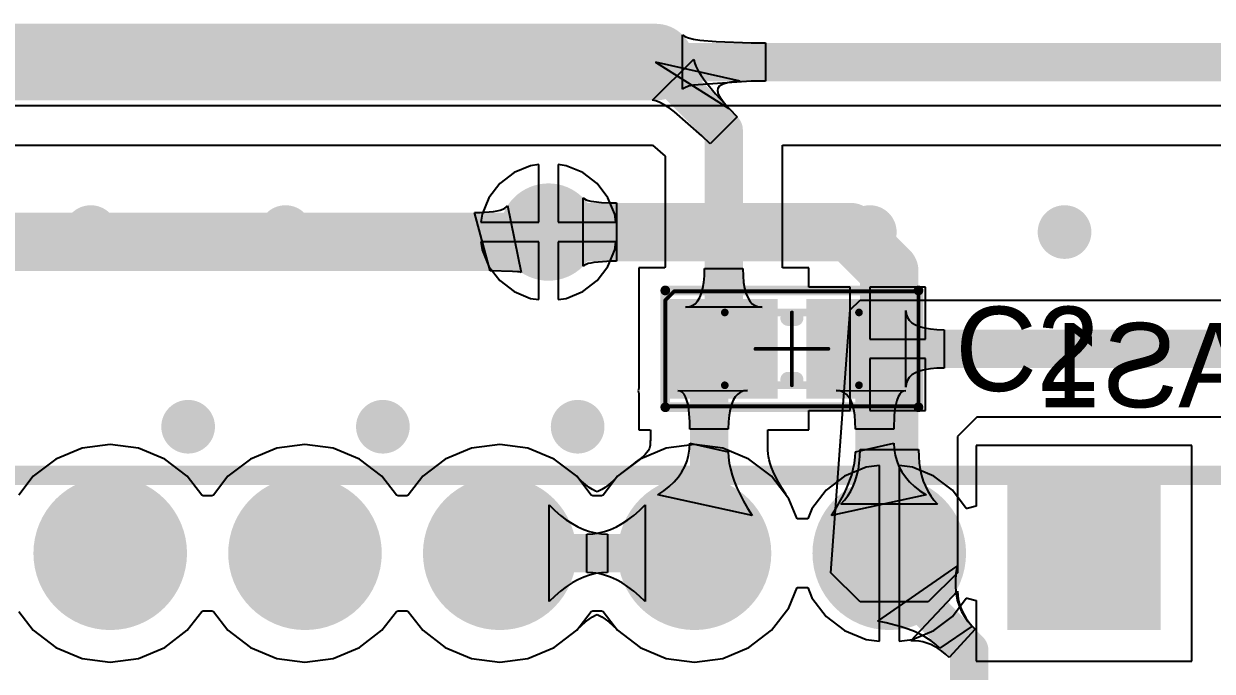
# Model space of a CAD drawing. Header units: millimetres. Extents: x -0.28 to 4.38, y -0.01 to 4.88.
# Drawn here: x 1.456 to 2.066, y 2.869 to 3.202 of the extents above; entities that cross this region are included whole.
import ezdxf

# ---------------------------------------------------------------- set-up
doc = ezdxf.new("R2010")
doc.units = ezdxf.units.MM
doc.header["$MEASUREMENT"] = 0
for name, color, linetype in [('BottomLayer', 5, 'Continuous'), ('BottomOverlay', 54, 'Continuous'), ('BottomSolder', 6, 'Continuous'), ('Mechanical13', 56, 'Continuous'), ('Mechanical15', 56, 'Continuous'), ('MultiLayer', 9, 'Continuous'), ('PadHoleLayer', 156, 'Continuous'), ('TopLayer', 1, 'Continuous'), ('TopOverlay', 2, 'Continuous'), ('TopPaste', 8, 'Continuous'), ('TopSolder', 216, 'Continuous'), ('ViaHoleLayer', 16, 'Continuous')]:
    doc.layers.add(name, color=color, linetype=linetype)

# ---------------------------------------------------------------- blocks, each defined once
blk = doc.blocks.new('AS5047D_M______B_26')
at = {"layer": 'BottomLayer', "const_width": 0.03543}
for points in [[(0.58228, 0.5, 1), (0.61772, 0.5, 1)], [(0.58228, 0.4, 1), (0.61772, 0.4, 1)], [(0.58228, 0.3, 1), (0.61772, 0.3, 1)], [(0.58228, 0.2, 1), (0.61772, 0.2, 1)], [(0.58228, 0.1, 1), (0.61772, 0.1, 1)]]:
    blk.add_lwpolyline(points, format="xyb", close=True, dxfattribs=at)
at = {"layer": 'BottomLayer'}
blk.add_solid([(0.63543, -0.03543), (0.63543, 0.03543), (0.56457, -0.03543), (0.56457, 0.03543)], dxfattribs=at)
at = {"layer": 'BottomOverlay', "const_width": 0.01}
blk.add_lwpolyline([(0.64, 0.68), (0.64, -0.075)], dxfattribs=at)
at = {"layer": 'BottomSolder', "const_width": 0.03943}
for points in [[(0.58028, 0.5, 1), (0.61972, 0.5, 1)], [(0.58028, 0.4, 1), (0.61972, 0.4, 1)], [(0.58028, 0.3, 1), (0.61972, 0.3, 1)], [(0.58028, 0.2, 1), (0.61972, 0.2, 1)], [(0.58028, 0.1, 1), (0.61972, 0.1, 1)]]:
    blk.add_lwpolyline(points, format="xyb", close=True, dxfattribs=at)
at = {"layer": 'BottomSolder'}
blk.add_solid([(0.63943, -0.03943), (0.63943, 0.03943), (0.56057, -0.03943), (0.56057, 0.03943)], dxfattribs=at)
at = {"layer": 'MultiLayer', "const_width": 0.03543}
for points in [[(0.58228, 0.5, 1), (0.61772, 0.5, 1)], [(0.58228, 0.4, 1), (0.61772, 0.4, 1)], [(0.58228, 0.3, 1), (0.61772, 0.3, 1)], [(0.58228, 0.2, 1), (0.61772, 0.2, 1)], [(0.58228, 0.1, 1), (0.61772, 0.1, 1)]]:
    blk.add_lwpolyline(points, format="xyb", close=True, dxfattribs=at)
at = {"layer": 'MultiLayer'}
blk.add_solid([(0.63543, -0.03543), (0.63543, 0.03543), (0.56457, -0.03543), (0.56457, 0.03543)], dxfattribs=at)
at = {"layer": 'PadHoleLayer', "const_width": 0.02165}
for points in [[(0.58917, 0.5, 1), (0.61083, 0.5, 1)], [(0.58917, 0.4, 1), (0.61083, 0.4, 1)], [(0.58917, 0.3, 1), (0.61083, 0.3, 1)], [(0.58917, 0.2, 1), (0.61083, 0.2, 1)], [(0.58917, 0.1, 1), (0.61083, 0.1, 1)], [(0.58917, 0, 1), (0.61083, 0, 1)]]:
    blk.add_lwpolyline(points, format="xyb", close=True, dxfattribs=at)
at = {"layer": 'TopLayer', "const_width": 0.03543}
for points in [[(0.58228, 0.5, 1), (0.61772, 0.5, 1)], [(0.58228, 0.4, 1), (0.61772, 0.4, 1)], [(0.58228, 0.3, 1), (0.61772, 0.3, 1)], [(0.58228, 0.2, 1), (0.61772, 0.2, 1)], [(0.58228, 0.1, 1), (0.61772, 0.1, 1)]]:
    blk.add_lwpolyline(points, format="xyb", close=True, dxfattribs=at)
at = {"layer": 'TopLayer'}
blk.add_solid([(0.63543, -0.03543), (0.63543, 0.03543), (0.56457, -0.03543), (0.56457, 0.03543)], dxfattribs=at)
at = {"layer": 'TopSolder', "const_width": 0.03943}
for points in [[(0.58028, 0.5, 1), (0.61972, 0.5, 1)], [(0.58028, 0.4, 1), (0.61972, 0.4, 1)], [(0.58028, 0.3, 1), (0.61972, 0.3, 1)], [(0.58028, 0.2, 1), (0.61972, 0.2, 1)], [(0.58028, 0.1, 1), (0.61972, 0.1, 1)]]:
    blk.add_lwpolyline(points, format="xyb", close=True, dxfattribs=at)
at = {"layer": 'TopSolder'}
blk.add_solid([(0.63943, -0.03943), (0.63943, 0.03943), (0.56057, -0.03943), (0.56057, 0.03943)], dxfattribs=at)
blk = doc.blocks.new('CN_SMD_0603_____119')
at = {"layer": 'Mechanical13', "const_width": 0.00394}
for points in [[(-0.03445, 0.0187), (0.03445, 0.0187)], [(-0.03445, 0.0187), (-0.03445, -0.0187)], [(0.03445, -0.0187), (0.03445, 0.0187)], [(-0.03445, -0.0187), (0.03445, -0.0187)]]:
    blk.add_lwpolyline(points, dxfattribs=at)
at = {"layer": 'Mechanical13', "const_width": 0.00197}
for points in [[(-0.03543, 0.0187, 1), (-0.03346, 0.0187, 1)], [(-0.03543, 0.0187, 1), (-0.03346, 0.0187, 1)], [(0.03346, 0.0187, 1), (0.03543, 0.0187, 1)], [(0.03346, 0.0187, 1), (0.03543, 0.0187, 1)], [(-0.03543, -0.0187, 1), (-0.03346, -0.0187, 1)], [(-0.03543, -0.0187, 1), (-0.03346, -0.0187, 1)], [(0.03346, -0.0187, 1), (0.03543, -0.0187, 1)], [(0.03346, -0.0187, 1), (0.03543, -0.0187, 1)]]:
    blk.add_lwpolyline(points, format="xyb", close=True, dxfattribs=at)
at = {"layer": 'Mechanical15', "const_width": 0.00197}
for points in [[(-0.065, 0.025), (-0.06047, 0.02953)], [(-0.06047, 0.02953), (0.065, 0.02953)], [(0.065, 0.02953), (0.065, -0.02953)], [(-0.065, -0.02953), (-0.065, 0.025)], [(0, -0.0187), (0, 0.0187)], [(-0.0187, 0), (0.0187, 0)], [(-0.065, -0.02953), (0.065, -0.02953)]]:
    blk.add_lwpolyline(points, dxfattribs=at)
at = {"layer": 'Mechanical15', "const_width": 0.000984}
for points in [[(-0.06096, 0.02953, 1), (-0.05998, 0.02953, 1)], [(-0.06096, 0.02953, 1), (-0.05998, 0.02953, 1)], [(0.06451, 0.02953, 1), (0.06549, 0.02953, 1)], [(0.06451, 0.02953, 1), (0.06549, 0.02953, 1)], [(-0.06549, 0.025, 1), (-0.06451, 0.025, 1)], [(-0.06549, 0.025, 1), (-0.06451, 0.025, 1)], [(-0.00049, 0.0187, 1), (0.00049, 0.0187, 1)], [(-0.01919, 0, 1), (-0.01821, 0, 1)], [(0.01821, 0, 1), (0.01919, 0, 1)], [(-0.00049, -0.0187, 1), (0.00049, -0.0187, 1)], [(-0.06549, -0.02953, 1), (-0.06451, -0.02953, 1)], [(-0.06549, -0.02953, 1), (-0.06451, -0.02953, 1)], [(0.06451, -0.02953, 1), (0.06549, -0.02953, 1)], [(0.06451, -0.02953, 1), (0.06549, -0.02953, 1)]]:
    blk.add_lwpolyline(points, format="xyb", close=True, dxfattribs=at)
at = {"layer": 'TopLayer'}
for points in [[(-0.01138, -0.02165), (-0.01138, 0.02165), (-0.05862, -0.02165), (-0.05862, 0.02165)], [(0.05862, -0.02165), (0.05862, 0.02165), (0.01138, -0.02165), (0.01138, 0.02165)]]:
    blk.add_solid(points, dxfattribs=at)
at = {"layer": 'TopOverlay'}
for points, const_width in [([(-0.065, 0.03), (0.065, 0.03)], 0.005), ([(-0.065, -0.03), (-0.065, 0.03)], 0.005), ([(0.065, -0.03), (0.065, 0.03)], 0.005), ([(-0.00197, 0.01575), (0.00197, 0.01575)], 0.00787), ([(-0.00197, -0.01575), (0.00197, -0.01575)], 0.00787), ([(-0.065, -0.03), (0.065, -0.03)], 0.005)]:
    blk.add_lwpolyline(points, dxfattribs=dict(at, const_width=const_width))
for points, const_width in [([(-0.06625, 0.03, 1), (-0.06375, 0.03, 1)], 0.0025), ([(-0.06625, 0.03, 1), (-0.06375, 0.03, 1)], 0.0025), ([(0.06375, 0.03, 1), (0.06625, 0.03, 1)], 0.0025), ([(0.06375, 0.03, 1), (0.06625, 0.03, 1)], 0.0025), ([(-0.00394, 0.01575, 1), (0, 0.01575, 1)], 0.00394), ([(0, 0.01575, 1), (0.00394, 0.01575, 1)], 0.00394), ([(-0.00394, -0.01575, 1), (0, -0.01575, 1)], 0.00394), ([(0, -0.01575, 1), (0.00394, -0.01575, 1)], 0.00394), ([(-0.06625, -0.03, 1), (-0.06375, -0.03, 1)], 0.0025), ([(-0.06625, -0.03, 1), (-0.06375, -0.03, 1)], 0.0025), ([(0.06375, -0.03, 1), (0.06625, -0.03, 1)], 0.0025), ([(0.06375, -0.03, 1), (0.06625, -0.03, 1)], 0.0025)]:
    blk.add_lwpolyline(points, format="xyb", close=True, dxfattribs=dict(at, const_width=const_width))
at = {"layer": 'TopPaste'}
for points in [[(-0.01138, -0.02165), (-0.01138, 0.02165), (-0.05862, -0.02165), (-0.05862, 0.02165)], [(0.05862, -0.02165), (0.05862, 0.02165), (0.01138, -0.02165), (0.01138, 0.02165)]]:
    blk.add_solid(points, dxfattribs=at)
at = {"layer": 'TopSolder'}
for points in [[(-0.00738, -0.02565), (-0.00738, 0.02565), (-0.06262, -0.02565), (-0.06262, 0.02565)], [(0.06262, -0.02565), (0.06262, 0.02565), (0.00738, -0.02565), (0.00738, 0.02565)]]:
    blk.add_solid(points, dxfattribs=at)

msp = doc.modelspace()

# ---------------------------------------------------------------- linework, layer by layer
at = {"layer": 'BottomLayer'}
for p, q in [((1.70735, 3.12557), (1.70004, 3.11996)), ((1.71586, 3.1291), (1.70735, 3.12557)), ((1.72, 3.12964), (1.71586, 3.1291)), ((1.72, 3.1), (1.72, 3.12964)), ((1.73414, 3.1291), (1.73, 3.12964)), ((1.73, 3.12964), (1.73, 3.1)), ((1.74265, 3.12557), (1.73414, 3.1291)), ((1.74996, 3.11996), (1.74265, 3.12557)), ((1.70004, 3.11996), (1.69443, 3.11265)), ((1.75557, 3.11265), (1.74996, 3.11996)), ((1.69443, 3.11265), (1.6909, 3.10414)), ((1.74285, 3.0775), (1.74285, 3.1125)), ((1.74285, 3.1125), (1.74347, 3.11203)), ((1.7591, 3.10414), (1.75557, 3.11265)), ((1.74347, 3.11203), (1.74432, 3.1116)), ((1.74432, 3.1116), (1.74543, 3.11123)), ((1.74543, 3.11123), (1.74677, 3.1109)), ((1.74677, 3.1109), (1.74837, 3.11063)), ((1.74837, 3.11063), (1.75228, 3.11022)), ((1.75228, 3.11022), (1.75718, 3.11002)), ((1.75718, 3.11002), (1.76, 3.11)), ((1.76, 3.11), (1.76, 3.08)), ((1.6909, 3.10414), (1.69036, 3.1)), ((1.69036, 3.1), (1.72, 3.1)), ((1.73, 3.1), (1.75964, 3.1)), ((1.75964, 3.1), (1.7591, 3.10414)), ((1.72, 3.09), (1.69036, 3.09)), ((1.69036, 3.09), (1.6909, 3.08586)), ((1.72, 3.06036), (1.72, 3.09)), ((1.75964, 3.09), (1.73, 3.09)), ((1.73, 3.09), (1.73, 3.06036)), ((1.7591, 3.08586), (1.75964, 3.09)), ((1.6909, 3.08586), (1.69443, 3.07735)), ((1.75557, 3.07735), (1.7591, 3.08586)), ((1.69443, 3.07735), (1.70004, 3.07004)), ((1.74347, 3.07797), (1.74285, 3.0775)), ((1.74432, 3.0784), (1.74347, 3.07797)), ((1.74543, 3.07877), (1.74432, 3.0784)), ((1.74677, 3.0791), (1.74543, 3.07877)), ((1.74837, 3.07938), (1.74677, 3.0791)), ((1.75718, 3.07998), (1.74837, 3.07938)), ((1.74996, 3.07004), (1.75557, 3.07735)), ((1.76, 3.08), (1.75718, 3.07998)), ((1.70004, 3.07004), (1.70735, 3.06443)), ((1.74265, 3.06443), (1.74996, 3.07004)), ((1.70735, 3.06443), (1.71586, 3.0609)), ((1.73414, 3.0609), (1.74265, 3.06443)), ((1.71586, 3.0609), (1.72, 3.06036)), ((1.73, 3.06036), (1.73414, 3.0609)), ((1.48553, 2.98401), (1.47204, 2.97842)), ((1.5, 2.98591), (1.48553, 2.98401)), ((1.51447, 2.98401), (1.5, 2.98591)), ((1.52796, 2.97842), (1.51447, 2.98401)), ((1.58553, 2.98401), (1.57204, 2.97842)), ((1.6, 2.98591), (1.58553, 2.98401)), ((1.61447, 2.98401), (1.6, 2.98591)), ((1.62796, 2.97842), (1.61447, 2.98401)), ((1.68553, 2.98401), (1.67204, 2.97842)), ((1.7, 2.98591), (1.68553, 2.98401)), ((1.71447, 2.98401), (1.7, 2.98591)), ((1.72796, 2.97842), (1.71447, 2.98401)), ((1.78553, 2.98401), (1.77204, 2.97842)), ((1.8, 2.98591), (1.78553, 2.98401)), ((1.81447, 2.98401), (1.8, 2.98591)), ((1.82796, 2.97842), (1.81447, 2.98401)), ((2.05543, 2.98543), (1.94457, 2.98543)), ((1.94457, 2.98543), (1.94457, 2.95419)), ((2.05543, 2.87457), (2.05543, 2.98543)), ((1.47204, 2.97842), (1.46046, 2.96954)), ((1.53954, 2.96954), (1.52796, 2.97842)), ((1.57204, 2.97842), (1.56046, 2.96954)), ((1.63954, 2.96954), (1.62796, 2.97842)), ((1.67204, 2.97842), (1.66046, 2.96954)), ((1.73954, 2.96954), (1.72796, 2.97842)), ((1.77204, 2.97842), (1.76046, 2.96954)), ((1.83954, 2.96954), (1.82796, 2.97842)), ((1.88461, 2.97634), (1.8849, 2.97976)), ((1.8849, 2.97976), (1.885, 2.98336)), ((1.885, 2.98336), (1.915, 2.98336)), ((1.915, 2.98336), (1.9151, 2.97976)), ((1.9151, 2.97976), (1.91539, 2.97634)), ((1.88814, 2.97426), (1.87709, 2.96969)), ((1.88343, 2.97002), (1.88412, 2.97309)), ((1.88412, 2.97309), (1.88461, 2.97634)), ((1.895, 2.97517), (1.88814, 2.97426)), ((1.895, 2.93), (1.895, 2.97517)), ((1.91186, 2.97426), (1.905, 2.97517)), ((1.905, 2.97517), (1.905, 2.93)), ((1.92291, 2.96969), (1.91186, 2.97426)), ((1.91539, 2.97634), (1.91588, 2.97309)), ((1.91588, 2.97309), (1.91657, 2.97002)), ((1.46046, 2.96954), (1.45304, 2.95986)), ((1.54696, 2.95986), (1.53954, 2.96954)), ((1.56046, 2.96954), (1.55304, 2.95986)), ((1.64696, 2.95986), (1.63954, 2.96954)), ((1.66046, 2.96954), (1.65304, 2.95986)), ((1.73991, 2.96904), (1.73954, 2.96954)), ((1.742, 2.96703), (1.73991, 2.96904)), ((1.74402, 2.96529), (1.742, 2.96703)), ((1.758, 2.96703), (1.75598, 2.96529)), ((1.76009, 2.96904), (1.758, 2.96703)), ((1.76046, 2.96954), (1.76009, 2.96904)), ((1.84842, 2.95796), (1.83954, 2.96954)), ((1.87709, 2.96969), (1.8676, 2.9624)), ((1.88147, 2.96441), (1.88255, 2.96712)), ((1.88255, 2.96712), (1.88343, 2.97002)), ((1.91657, 2.97002), (1.91745, 2.96712)), ((1.91745, 2.96712), (1.91853, 2.96441)), ((1.9324, 2.9624), (1.92291, 2.96969)), ((1.54778, 2.95952), (1.54696, 2.95986)), ((1.55304, 2.95986), (1.55222, 2.95952)), ((1.64778, 2.95952), (1.64696, 2.95986)), ((1.65304, 2.95986), (1.65222, 2.95952)), ((1.7459, 2.96386), (1.74402, 2.96529)), ((1.74764, 2.96273), (1.7459, 2.96386)), ((1.74923, 2.96185), (1.74764, 2.96273)), ((1.75, 2.96151), (1.74923, 2.96185)), ((1.75077, 2.96185), (1.75, 2.96151)), ((1.75236, 2.96273), (1.75077, 2.96185)), ((1.7541, 2.96386), (1.75236, 2.96273)), ((1.75598, 2.96529), (1.7541, 2.96386)), ((1.8676, 2.9624), (1.86031, 2.95291)), ((1.87873, 2.9595), (1.8802, 2.96187)), ((1.8802, 2.96187), (1.88147, 2.96441)), ((1.91853, 2.96441), (1.9198, 2.96187)), ((1.9198, 2.96187), (1.92127, 2.9595)), ((1.93957, 2.95307), (1.9324, 2.9624)), ((1.55222, 2.95952), (1.54778, 2.95952)), ((1.65222, 2.95952), (1.64778, 2.95952)), ((1.7253, 2.9052), (1.7253, 2.9548)), ((1.7253, 2.9548), (1.72824, 2.95196)), ((1.77176, 2.95196), (1.7747, 2.9548)), ((1.7747, 2.9548), (1.7747, 2.9052)), ((1.85271, 2.94761), (1.84842, 2.95796)), ((1.8752, 2.9553), (1.87706, 2.95731)), ((1.9248, 2.9553), (1.8752, 2.9553)), ((1.87706, 2.95731), (1.87873, 2.9595)), ((1.92127, 2.9595), (1.92294, 2.95731)), ((1.92294, 2.95731), (1.9248, 2.9553)), ((1.94457, 2.95419), (1.94007, 2.95301)), ((1.72824, 2.95196), (1.7312, 2.94942)), ((1.7312, 2.94942), (1.73416, 2.94717)), ((1.76584, 2.94717), (1.7688, 2.94942)), ((1.7688, 2.94942), (1.77176, 2.95196)), ((1.85812, 2.94761), (1.85271, 2.94761)), ((1.86031, 2.95291), (1.85812, 2.94761)), ((1.94007, 2.95301), (1.93957, 2.95307)), ((1.73416, 2.94717), (1.73714, 2.94523)), ((1.73714, 2.94523), (1.74013, 2.94358)), ((1.74013, 2.94358), (1.74314, 2.94224)), ((1.74314, 2.94224), (1.74616, 2.94119)), ((1.75384, 2.94119), (1.75686, 2.94224)), ((1.75686, 2.94224), (1.75987, 2.94358)), ((1.75987, 2.94358), (1.76286, 2.94523)), ((1.76286, 2.94523), (1.76584, 2.94717)), ((1.7447, 2.93984), (1.74776, 2.93999)), ((1.7447, 2.92016), (1.7447, 2.93984)), ((1.74616, 2.94119), (1.74919, 2.94044)), ((1.74776, 2.93999), (1.75081, 2.94044)), ((1.74919, 2.94044), (1.75224, 2.93999)), ((1.75081, 2.94044), (1.75384, 2.94119)), ((1.75224, 2.93999), (1.7553, 2.93984)), ((1.7553, 2.93984), (1.7553, 2.92016)), ((1.895, 2.88483), (1.895, 2.93)), ((1.905, 2.93), (1.905, 2.88483)), ((1.89409, 2.89506), (1.93481, 2.92339)), ((1.93481, 2.92339), (1.93422, 2.91959)), ((1.74314, 2.91776), (1.74013, 2.91642)), ((1.74616, 2.91881), (1.74314, 2.91776)), ((1.74776, 2.92001), (1.7447, 2.92016)), ((1.74919, 2.91956), (1.74616, 2.91881)), ((1.75081, 2.91956), (1.74776, 2.92001)), ((1.75224, 2.92001), (1.74919, 2.91956)), ((1.75384, 2.91881), (1.75081, 2.91956)), ((1.7553, 2.92016), (1.75224, 2.92001)), ((1.75686, 2.91776), (1.75384, 2.91881)), ((1.75987, 2.91642), (1.75686, 2.91776)), ((1.93422, 2.91959), (1.93394, 2.91594)), ((1.73416, 2.91283), (1.7312, 2.91058)), ((1.73714, 2.91477), (1.73416, 2.91283)), ((1.74013, 2.91642), (1.73714, 2.91477)), ((1.76286, 2.91477), (1.75987, 2.91642)), ((1.76584, 2.91283), (1.76286, 2.91477)), ((1.7688, 2.91058), (1.76584, 2.91283)), ((1.84842, 2.90204), (1.85271, 2.91239)), ((1.85271, 2.91239), (1.85812, 2.91239)), ((1.85812, 2.91239), (1.86031, 2.90709)), ((1.93394, 2.91594), (1.93395, 2.91245)), ((1.93395, 2.91245), (1.93427, 2.90913)), ((1.72824, 2.90804), (1.7253, 2.9052)), ((1.7312, 2.91058), (1.72824, 2.90804)), ((1.77176, 2.90804), (1.7688, 2.91058)), ((1.7747, 2.9052), (1.77176, 2.90804)), ((1.86031, 2.90709), (1.8676, 2.8976)), ((1.91106, 2.88502), (1.93499, 2.91056)), ((1.9324, 2.8976), (1.93957, 2.90693)), ((1.93427, 2.90913), (1.93489, 2.90597)), ((1.93489, 2.90597), (1.93581, 2.90297)), ((1.93499, 2.91056), (1.93513, 2.90844)), ((1.93513, 2.90844), (1.93544, 2.90634)), ((1.93544, 2.90634), (1.93592, 2.90429)), ((1.93957, 2.90693), (1.94007, 2.90699)), ((1.94007, 2.90699), (1.94457, 2.90581)), ((1.94457, 2.90581), (1.94457, 2.87457)), ((1.45304, 2.90014), (1.46046, 2.89046)), ((1.53954, 2.89046), (1.54696, 2.90014)), ((1.54696, 2.90014), (1.54778, 2.90048)), ((1.54778, 2.90048), (1.55222, 2.90048)), ((1.55222, 2.90048), (1.55304, 2.90014)), ((1.55304, 2.90014), (1.56046, 2.89046)), ((1.63954, 2.89046), (1.64696, 2.90014)), ((1.64696, 2.90014), (1.64778, 2.90048)), ((1.64778, 2.90048), (1.65222, 2.90048)), ((1.65222, 2.90048), (1.65304, 2.90014)), ((1.65304, 2.90014), (1.66046, 2.89046)), ((1.83954, 2.89046), (1.84842, 2.90204)), ((1.93581, 2.90297), (1.93703, 2.90013)), ((1.93592, 2.90429), (1.93657, 2.90227)), ((1.93657, 2.90227), (1.9374, 2.90029)), ((1.93703, 2.90013), (1.93855, 2.89745)), ((1.9374, 2.90029), (1.9384, 2.89835)), ((1.73991, 2.89096), (1.742, 2.89297)), ((1.742, 2.89297), (1.74402, 2.89471)), ((1.74402, 2.89471), (1.7459, 2.89614)), ((1.7459, 2.89614), (1.74764, 2.89727)), ((1.74764, 2.89727), (1.74923, 2.89815)), ((1.74923, 2.89815), (1.75, 2.89849)), ((1.75, 2.89849), (1.75077, 2.89815)), ((1.75077, 2.89815), (1.75236, 2.89727)), ((1.75236, 2.89727), (1.7541, 2.89614)), ((1.7541, 2.89614), (1.75598, 2.89471)), ((1.75598, 2.89471), (1.758, 2.89297)), ((1.758, 2.89297), (1.76009, 2.89096)), ((1.8676, 2.8976), (1.87709, 2.89031)), ((1.89833, 2.89426), (1.89409, 2.89506)), ((1.9061, 2.89228), (1.89833, 2.89426)), ((1.92291, 2.89031), (1.9324, 2.8976)), ((1.94249, 2.89258), (1.92597, 2.88126)), ((1.9384, 2.89835), (1.93957, 2.89644)), ((1.93855, 2.89745), (1.94037, 2.89493)), ((1.93957, 2.89644), (1.94092, 2.89457)), ((1.94037, 2.89493), (1.94249, 2.89258)), ((1.94092, 2.89457), (1.94244, 2.89273)), ((1.94244, 2.89273), (1.94413, 2.89094)), ((1.46046, 2.89046), (1.47204, 2.88158)), ((1.52796, 2.88158), (1.53954, 2.89046)), ((1.56046, 2.89046), (1.57204, 2.88158)), ((1.62796, 2.88158), (1.63954, 2.89046)), ((1.66046, 2.89046), (1.67204, 2.88158)), ((1.72796, 2.88158), (1.73954, 2.89046)), ((1.73954, 2.89046), (1.73991, 2.89096)), ((1.76009, 2.89096), (1.76046, 2.89046)), ((1.76046, 2.89046), (1.77204, 2.88158)), ((1.82796, 2.88158), (1.83954, 2.89046)), ((1.87709, 2.89031), (1.88814, 2.88574)), ((1.90963, 2.89109), (1.9061, 2.89228)), ((1.91294, 2.88977), (1.90963, 2.89109)), ((1.91186, 2.88574), (1.92291, 2.89031)), ((1.91601, 2.88833), (1.91294, 2.88977)), ((1.91885, 2.88676), (1.91601, 2.88833)), ((1.92145, 2.88505), (1.91885, 2.88676)), ((1.94413, 2.89094), (1.93071, 2.87652)), ((1.47204, 2.88158), (1.48553, 2.87599)), ((1.51447, 2.87599), (1.52796, 2.88158)), ((1.57204, 2.88158), (1.58553, 2.87599)), ((1.61447, 2.87599), (1.62796, 2.88158)), ((1.67204, 2.88158), (1.68553, 2.87599)), ((1.71447, 2.87599), (1.72796, 2.88158)), ((1.77204, 2.88158), (1.78553, 2.87599)), ((1.81447, 2.87599), (1.82796, 2.88158)), ((1.88814, 2.88574), (1.895, 2.88483)), ((1.905, 2.88483), (1.91186, 2.88574)), ((1.91318, 2.88502), (1.91106, 2.88502)), ((1.91527, 2.88483), (1.91318, 2.88502)), ((1.91732, 2.88445), (1.91527, 2.88483)), ((1.91934, 2.88388), (1.91732, 2.88445)), ((1.92132, 2.88313), (1.91934, 2.88388)), ((1.92327, 2.88218), (1.92132, 2.88313)), ((1.92383, 2.88322), (1.92145, 2.88505)), ((1.92518, 2.88105), (1.92327, 2.88218)), ((1.92597, 2.88126), (1.92383, 2.88322)), ((1.92706, 2.87973), (1.92518, 2.88105)), ((1.48553, 2.87599), (1.5, 2.87409)), ((1.5, 2.87409), (1.51447, 2.87599)), ((1.58553, 2.87599), (1.6, 2.87409)), ((1.6, 2.87409), (1.61447, 2.87599)), ((1.68553, 2.87599), (1.7, 2.87409)), ((1.7, 2.87409), (1.71447, 2.87599)), ((1.78553, 2.87599), (1.8, 2.87409)), ((1.8, 2.87409), (1.81447, 2.87599)), ((1.9289, 2.87822), (1.92706, 2.87973)), ((1.93071, 2.87652), (1.9289, 2.87822)), ((1.94457, 2.87457), (2.05543, 2.87457))]:
    msp.add_line(p, q, dxfattribs=at)
for points, const_width in [([(1.7125, 3.095, 1), (1.7375, 3.095, 1)], 0.025), ([(1.48311, 3.095, 1), (1.49689, 3.095, 1)], 0.01378), ([(1.58311, 3.095, 1), (1.59689, 3.095, 1)], 0.01378), ([(1.7175, 3.095, 1), (1.7325, 3.095, 1)], 0.015), ([(1.8725, 3.095, 1), (1.8875, 3.095, 1)], 0.015), ([(1.8725, 3.095, 1), (1.8875, 3.095, 1)], 0.015), ([(1.88311, 3.095, 1), (1.89689, 3.095, 1)], 0.01378), ([(1.98311, 3.095, 1), (1.99689, 3.095, 1)], 0.01378), ([(1.8925, 3.075, 1), (1.9075, 3.075, 1)], 0.015), ([(1.8925, 3.075, 1), (1.9075, 3.075, 1)], 0.015), ([(1.53311, 2.995, 1), (1.54689, 2.995, 1)], 0.01378), ([(1.63311, 2.995, 1), (1.64689, 2.995, 1)], 0.01378), ([(1.73311, 2.995, 1), (1.74689, 2.995, 1)], 0.01378), ([(1.8925, 2.93, 1), (1.9075, 2.93, 1)], 0.015), ([(1.70008, 2.93, 1), (1.70992, 2.93, 1)], 0.00984), ([(1.80008, 2.93, 1), (1.80992, 2.93, 1)], 0.00984), ([(1.90008, 2.93, 1), (1.90992, 2.93, 1)], 0.00984), ([(1.90008, 2.91615, 1), (1.90992, 2.91615, 1)], 0.00984), ([(1.90008, 2.91615, 1), (1.90992, 2.91615, 1)], 0.00984), ([(1.93616, 2.88007, 1), (1.946, 2.88007, 1)], 0.00984), ([(1.93616, 2.88007, 1), (1.946, 2.88007, 1)], 0.00984)]:
    msp.add_lwpolyline(points, format="xyb", close=True, dxfattribs=dict(at, const_width=const_width))
for points, const_width in [([(1.725, 3.095), (1.88, 3.095)], 0.03), ([(1.88, 3.095), (1.9, 3.075)], 0.03), ([(1.9, 2.93), (1.9, 3.075)], 0.03), ([(1.705, 2.93), (1.805, 2.93)], 0.01969), ([(1.905, 2.91615), (1.905, 2.93)], 0.01969), ([(1.905, 2.91615), (1.94108, 2.88007)], 0.01969), ([(1.94108, 2.84892), (1.94108, 2.88007)], 0.01969)]:
    msp.add_lwpolyline(points, dxfattribs=dict(at, const_width=const_width))
at = {"layer": 'MultiLayer'}
for points, const_width in [([(1.7125, 3.095, 1), (1.7375, 3.095, 1)], 0.025), ([(1.48311, 3.095, 1), (1.49689, 3.095, 1)], 0.01378), ([(1.58311, 3.095, 1), (1.59689, 3.095, 1)], 0.01378), ([(1.88311, 3.095, 1), (1.89689, 3.095, 1)], 0.01378), ([(1.98311, 3.095, 1), (1.99689, 3.095, 1)], 0.01378), ([(1.53311, 2.995, 1), (1.54689, 2.995, 1)], 0.01378), ([(1.63311, 2.995, 1), (1.64689, 2.995, 1)], 0.01378), ([(1.73311, 2.995, 1), (1.74689, 2.995, 1)], 0.01378)]:
    msp.add_lwpolyline(points, format="xyb", close=True, dxfattribs=dict(at, const_width=const_width))
at = {"layer": 'TopLayer'}
for p, q in [((1.79391, 3.16839), (1.79391, 3.19624)), ((1.79391, 3.19624), (1.79507, 3.19547)), ((1.79507, 3.19547), (1.79692, 3.19477)), ((1.79692, 3.19477), (1.79945, 3.19416)), ((1.79945, 3.19416), (1.80268, 3.19363)), ((1.80268, 3.19363), (1.81118, 3.19281)), ((1.81118, 3.19281), (1.82908, 3.1922)), ((1.82908, 3.1922), (1.83642, 3.19216)), ((1.83642, 3.19216), (1.83642, 3.17247)), ((1.77851, 3.16269), (1.79963, 3.18381)), ((1.82345, 3.17247), (1.78, 3.18231)), ((1.78, 3.18231), (1.78, 3.18231)), ((1.78, 3.18231), (1.81768, 3.15855)), ((1.79963, 3.18381), (1.79996, 3.18211)), ((1.79996, 3.18211), (1.80071, 3.18013)), ((1.80071, 3.18013), (1.80189, 3.17787)), ((1.80189, 3.17787), (1.80349, 3.17534)), ((1.80349, 3.17534), (1.80551, 3.17253)), ((1.79507, 3.16916), (1.79391, 3.16839)), ((1.79692, 3.16986), (1.79507, 3.16916)), ((1.79945, 3.17047), (1.79692, 3.16986)), ((1.82908, 3.17243), (1.79945, 3.17047)), ((1.80551, 3.17253), (1.81082, 3.16606)), ((1.81192, 3.16746), (1.81216, 3.16899)), ((1.81235, 3.16565), (1.81192, 3.16746)), ((1.81216, 3.16899), (1.81308, 3.17024)), ((1.81308, 3.17024), (1.81466, 3.17122)), ((1.81466, 3.17122), (1.81692, 3.17191)), ((1.81692, 3.17191), (1.81985, 3.17233)), ((1.81985, 3.17233), (1.82345, 3.17247)), ((1.83642, 3.17247), (1.82908, 3.17243)), ((1.78021, 3.16236), (1.77851, 3.16269)), ((1.78218, 3.1616), (1.78021, 3.16236)), ((1.78444, 3.16043), (1.78218, 3.1616)), ((1.81082, 3.16606), (1.81782, 3.15848)), ((1.81346, 3.16356), (1.81235, 3.16565)), ((1.81523, 3.1612), (1.81346, 3.16356)), ((1.81768, 3.15855), (1.81523, 3.1612)), ((1.24, 3.16), (2.305, 3.16)), ((1.78697, 3.15883), (1.78444, 3.16043)), ((1.78979, 3.15681), (1.78697, 3.15883)), ((1.80383, 3.14449), (1.78979, 3.15681)), ((1.81782, 3.15848), (1.82196, 3.15427)), ((1.82196, 3.15427), (1.80804, 3.14035)), ((1.80804, 3.14035), (1.80383, 3.14449)), ((1.30122, 3.13961), (1.77847, 3.13961)), ((1.77847, 3.13961), (1.7849, 3.13397)), ((1.8451, 3.07731), (1.8451, 3.13961)), ((1.8451, 3.13961), (2.25961, 3.13961)), ((1.7849, 3.13397), (1.7849, 3.07731)), ((1.70735, 3.12557), (1.70004, 3.11996)), ((1.71586, 3.1291), (1.70735, 3.12557)), ((1.72, 3.12964), (1.71586, 3.1291)), ((1.72, 3.1), (1.72, 3.12964)), ((1.73414, 3.1291), (1.73, 3.12964)), ((1.73, 3.12964), (1.73, 3.1)), ((1.74265, 3.12557), (1.73414, 3.1291)), ((1.74996, 3.11996), (1.74265, 3.12557)), ((1.70004, 3.11996), (1.69443, 3.11265)), ((1.75557, 3.11265), (1.74996, 3.11996)), ((1.69443, 3.11265), (1.6909, 3.10414)), ((1.7591, 3.10414), (1.75557, 3.11265)), ((1.69862, 3.10589), (1.70019, 3.10629)), ((1.70019, 3.10629), (1.70151, 3.10675)), ((1.70151, 3.10675), (1.70259, 3.10729)), ((1.70259, 3.10729), (1.70342, 3.1079)), ((1.70342, 3.1079), (1.70401, 3.10858)), ((1.70401, 3.10858), (1.71101, 3.07428)), ((1.68709, 3.105), (1.68989, 3.10504)), ((1.695, 3.075), (1.68709, 3.105)), ((1.68989, 3.10504), (1.69681, 3.10557)), ((1.6909, 3.10414), (1.69036, 3.1)), ((1.69036, 3.1), (1.72, 3.1)), ((1.69681, 3.10557), (1.69862, 3.10589)), ((1.73, 3.1), (1.75964, 3.1)), ((1.75964, 3.1), (1.7591, 3.10414)), ((1.72, 3.09), (1.69036, 3.09)), ((1.69036, 3.09), (1.6909, 3.08586)), ((1.72, 3.06036), (1.72, 3.09)), ((1.75964, 3.09), (1.73, 3.09)), ((1.73, 3.09), (1.73, 3.06036)), ((1.7591, 3.08586), (1.75964, 3.09)), ((1.6909, 3.08586), (1.69443, 3.07735)), ((1.75557, 3.07735), (1.7591, 3.08586)), ((1.69443, 3.07735), (1.70004, 3.07004)), ((1.74996, 3.07004), (1.75557, 3.07735)), ((1.78477, 3.07665), (1.77138, 3.07665)), ((1.77138, 3.07665), (1.77138, 3.01479)), ((1.7849, 3.07731), (1.78477, 3.07675)), ((1.78477, 3.07675), (1.78477, 3.07665)), ((1.80506, 3.07246), (1.80516, 3.07622)), ((1.80516, 3.07622), (1.82484, 3.07622)), ((1.82484, 3.07622), (1.82494, 3.07246)), ((1.84523, 3.07675), (1.8451, 3.07731)), ((1.84523, 3.07665), (1.84523, 3.07675)), ((1.85862, 3.07665), (1.84523, 3.07665)), ((1.85862, 3.06665), (1.85862, 3.07665)), ((1.70647, 3.07482), (1.695, 3.075)), ((1.70004, 3.07004), (1.70735, 3.06443)), ((1.70912, 3.07465), (1.70647, 3.07482)), ((1.71003, 3.07454), (1.70912, 3.07465)), ((1.71066, 3.07442), (1.71003, 3.07454)), ((1.71101, 3.07428), (1.71066, 3.07442)), ((1.74265, 3.06443), (1.74996, 3.07004)), ((1.80476, 3.06909), (1.80506, 3.07246)), ((1.82494, 3.07246), (1.82524, 3.06909)), ((1.70735, 3.06443), (1.71586, 3.0609)), ((1.73414, 3.0609), (1.74265, 3.06443)), ((1.8027, 3.06136), (1.80358, 3.06354)), ((1.80358, 3.06354), (1.80427, 3.06612)), ((1.80427, 3.06612), (1.80476, 3.06909)), ((1.82524, 3.06909), (1.82573, 3.06612)), ((1.82573, 3.06612), (1.82642, 3.06354)), ((1.82642, 3.06354), (1.8273, 3.06136)), ((1.88, 3.06665), (1.85862, 3.06665)), ((1.88, 3.035), (1.88, 3.06665)), ((1.91862, 3.06665), (1.89, 3.06665)), ((1.89, 3.06665), (1.89, 3.04)), ((1.91862, 3.04), (1.91862, 3.06665)), ((1.71586, 3.0609), (1.72, 3.06036)), ((1.73, 3.06036), (1.73414, 3.0609)), ((1.79719, 3.05661), (1.79886, 3.05721)), ((1.79886, 3.05721), (1.80033, 3.0582)), ((1.80033, 3.0582), (1.80161, 3.05958)), ((1.80161, 3.05958), (1.8027, 3.06136)), ((1.8273, 3.06136), (1.82839, 3.05958)), ((1.82839, 3.05958), (1.82967, 3.0582)), ((1.82967, 3.0582), (1.83114, 3.05721)), ((1.83114, 3.05721), (1.83282, 3.05661)), ((1.88, 3.055), (1.885, 3.06)), ((1.885, 3.06), (2.615, 3.06)), ((1.79532, 3.05641), (1.79719, 3.05661)), ((1.83469, 3.05641), (1.79532, 3.05641)), ((1.83282, 3.05661), (1.83469, 3.05641)), ((1.87, 2.92), (1.88, 3.055)), ((1.9085, 3.01532), (1.9085, 3.05469)), ((1.9085, 3.05469), (1.9087, 3.05281)), ((1.9087, 3.05281), (1.90929, 3.05114)), ((1.90929, 3.05114), (1.91027, 3.04967)), ((1.91027, 3.04967), (1.91165, 3.04839)), ((1.91165, 3.04839), (1.91342, 3.0473)), ((1.91342, 3.0473), (1.91559, 3.04642)), ((1.91559, 3.04642), (1.91815, 3.04573)), ((1.91815, 3.04573), (1.9211, 3.04524)), ((1.9211, 3.04524), (1.92445, 3.04494)), ((1.89, 3.04), (1.91862, 3.04)), ((1.92445, 3.04494), (1.92819, 3.04484)), ((1.92819, 3.04484), (1.92819, 3.02516)), ((1.88, 3.00335), (1.88, 3.035)), ((1.91862, 3.03), (1.89, 3.03)), ((1.89, 3.03), (1.89, 3.00335)), ((1.91862, 3.00335), (1.91862, 3.03)), ((1.91165, 3.02161), (1.91027, 3.02033)), ((1.91342, 3.0227), (1.91165, 3.02161)), ((1.91559, 3.02358), (1.91342, 3.0227)), ((1.91815, 3.02427), (1.91559, 3.02358)), ((1.9211, 3.02476), (1.91815, 3.02427)), ((1.92445, 3.02506), (1.9211, 3.02476)), ((1.92819, 3.02516), (1.92445, 3.02506)), ((1.77138, 3.01479), (1.77111, 3.0134)), ((1.9087, 3.01719), (1.9085, 3.01532)), ((1.90929, 3.01886), (1.9087, 3.01719)), ((1.91027, 3.02033), (1.90929, 3.01886)), ((1.77111, 3.0134), (1.77138, 3.01206)), ((1.77138, 3.01206), (1.77138, 2.99335)), ((1.7915, 3.01347), (1.82718, 3.01359)), ((1.79267, 3.01327), (1.7915, 3.01347)), ((1.79372, 3.01268), (1.79267, 3.01327)), ((1.79464, 3.01169), (1.79372, 3.01268)), ((1.79544, 3.01032), (1.79464, 3.01169)), ((1.79612, 3.00855), (1.79544, 3.01032)), ((1.79667, 3.00638), (1.79612, 3.00855)), ((1.8198, 3.00862), (1.81892, 3.00644)), ((1.82089, 3.0104), (1.8198, 3.00862)), ((1.82217, 3.01179), (1.82089, 3.0104)), ((1.82364, 3.01278), (1.82217, 3.01179)), ((1.82531, 3.01338), (1.82364, 3.01278)), ((1.82718, 3.01359), (1.82531, 3.01338)), ((1.87468, 3.01338), (1.87281, 3.01359)), ((1.87281, 3.01359), (1.9085, 3.01347)), ((1.87636, 3.01278), (1.87468, 3.01338)), ((1.87783, 3.01179), (1.87636, 3.01278)), ((1.87911, 3.0104), (1.87783, 3.01179)), ((1.8802, 3.00862), (1.87911, 3.0104)), ((1.88108, 3.00644), (1.8802, 3.00862)), ((1.90388, 3.00855), (1.90333, 3.00638)), ((1.90456, 3.01032), (1.90388, 3.00855)), ((1.90536, 3.01169), (1.90456, 3.01032)), ((1.90628, 3.01268), (1.90536, 3.01169)), ((1.90733, 3.01327), (1.90628, 3.01268)), ((1.9085, 3.01347), (1.90733, 3.01327)), ((1.7971, 3.00382), (1.79667, 3.00638)), ((1.7976, 2.99752), (1.7971, 3.00382)), ((1.81823, 3.00387), (1.81774, 3.0009)), ((1.81892, 3.00644), (1.81823, 3.00387)), ((1.85862, 2.99335), (1.85862, 3.00335)), ((1.85862, 3.00335), (1.88, 3.00335)), ((1.88177, 3.00387), (1.88108, 3.00644)), ((1.88226, 3.0009), (1.88177, 3.00387)), ((1.89, 3.00335), (1.91862, 3.00335)), ((1.9029, 3.00382), (1.90259, 3.00087)), ((1.90333, 3.00638), (1.9029, 3.00382)), ((1.79766, 2.99378), (1.7976, 2.99752)), ((1.81744, 2.99754), (1.81734, 2.99378)), ((1.81774, 3.0009), (1.81744, 2.99754)), ((1.88256, 2.99754), (1.88226, 3.0009)), ((1.88266, 2.99378), (1.88256, 2.99754)), ((1.90259, 3.00087), (1.90234, 2.99378)), ((1.945, 3), (1.935, 2.99)), ((2.26, 3), (1.945, 3)), ((1.77138, 2.99335), (1.77729, 2.99335)), ((1.77729, 2.99335), (1.7774, 2.99284)), ((1.7774, 2.99284), (1.7774, 2.98809)), ((1.81734, 2.99378), (1.79766, 2.99378)), ((1.8376, 2.99268), (1.83773, 2.99325)), ((1.8376, 2.98351), (1.8376, 2.99268)), ((1.83773, 2.99325), (1.83773, 2.99335)), ((1.83773, 2.99335), (1.85862, 2.99335)), ((1.90234, 2.99378), (1.88266, 2.99378)), ((1.48553, 2.98401), (1.47204, 2.97842)), ((1.5, 2.98591), (1.48553, 2.98401)), ((1.51447, 2.98401), (1.5, 2.98591)), ((1.52796, 2.97842), (1.51447, 2.98401)), ((1.58553, 2.98401), (1.57204, 2.97842)), ((1.6, 2.98591), (1.58553, 2.98401)), ((1.61447, 2.98401), (1.6, 2.98591)), ((1.62796, 2.97842), (1.61447, 2.98401)), ((1.68553, 2.98401), (1.67204, 2.97842)), ((1.7, 2.98591), (1.68553, 2.98401)), ((1.71447, 2.98401), (1.7, 2.98591)), ((1.72796, 2.97842), (1.71447, 2.98401)), ((1.77685, 2.98403), (1.77657, 2.98335)), ((1.77705, 2.98475), (1.77685, 2.98403)), ((1.77719, 2.98559), (1.77705, 2.98475)), ((1.77729, 2.98767), (1.77719, 2.98559)), ((1.7774, 2.98809), (1.77729, 2.98767)), ((1.79749, 2.98343), (1.79766, 2.98662)), ((1.79766, 2.98662), (1.81734, 2.98216)), ((1.88266, 2.98216), (1.90234, 2.98662)), ((1.90234, 2.98662), (1.90251, 2.98343)), ((1.935, 2.99), (1.935, 2.92)), ((2.05543, 2.98543), (1.94457, 2.98543)), ((1.94457, 2.98543), (1.94457, 2.95419)), ((2.05543, 2.87457), (2.05543, 2.98543)), ((1.47204, 2.97842), (1.46046, 2.96954)), ((1.53954, 2.96954), (1.52796, 2.97842)), ((1.57204, 2.97842), (1.56046, 2.96954)), ((1.63954, 2.96954), (1.62796, 2.97842)), ((1.67204, 2.97842), (1.66046, 2.96954)), ((1.73954, 2.96954), (1.72796, 2.97842)), ((1.77211, 2.97852), (1.76963, 2.97683)), ((1.77361, 2.97973), (1.77211, 2.97852)), ((1.77475, 2.98082), (1.77361, 2.97973)), ((1.77558, 2.98178), (1.77475, 2.98082)), ((1.77617, 2.98261), (1.77558, 2.98178)), ((1.77657, 2.98335), (1.77617, 2.98261)), ((1.79617, 2.97741), (1.797, 2.98036)), ((1.797, 2.98036), (1.79749, 2.98343)), ((1.81734, 2.98216), (1.81746, 2.9793)), ((1.81746, 2.9793), (1.81783, 2.97635)), ((1.83772, 2.98303), (1.8376, 2.98351)), ((1.8378, 2.981), (1.83772, 2.98303)), ((1.83797, 2.97963), (1.8378, 2.981)), ((1.8383, 2.97803), (1.83797, 2.97963)), ((1.8388, 2.97618), (1.8383, 2.97803)), ((1.88217, 2.97635), (1.88253, 2.9793)), ((1.88253, 2.9793), (1.88266, 2.98216)), ((1.90251, 2.98343), (1.903, 2.98036)), ((1.903, 2.98036), (1.90383, 2.97741)), ((1.76858, 2.97577), (1.76046, 2.96954)), ((1.76963, 2.97683), (1.76858, 2.97577)), ((1.7917, 2.96924), (1.79352, 2.97185)), ((1.79352, 2.97185), (1.79501, 2.97457)), ((1.79501, 2.97457), (1.79617, 2.97741)), ((1.81783, 2.97635), (1.81845, 2.97331)), ((1.81845, 2.97331), (1.8193, 2.97018)), ((1.83951, 2.97411), (1.8388, 2.97618)), ((1.84035, 2.97204), (1.83951, 2.97411)), ((1.84315, 2.96642), (1.84035, 2.97204)), ((1.88814, 2.97426), (1.87709, 2.96969)), ((1.8807, 2.97018), (1.88155, 2.97331)), ((1.88155, 2.97331), (1.88217, 2.97635)), ((1.895, 2.97517), (1.88814, 2.97426)), ((1.895, 2.93), (1.895, 2.97517)), ((1.90383, 2.97741), (1.90499, 2.97457)), ((1.90499, 2.97457), (1.90648, 2.97185)), ((1.91186, 2.97426), (1.905, 2.97517)), ((1.905, 2.97517), (1.905, 2.93)), ((1.90648, 2.97185), (1.9083, 2.96924)), ((1.92291, 2.96969), (1.91186, 2.97426)), ((1.46046, 2.96954), (1.45304, 2.95986)), ((1.54696, 2.95986), (1.53954, 2.96954)), ((1.56046, 2.96954), (1.55304, 2.95986)), ((1.64696, 2.95986), (1.63954, 2.96954)), ((1.66046, 2.96954), (1.65304, 2.95986)), ((1.74696, 2.95986), (1.73954, 2.96954)), ((1.76046, 2.96954), (1.75304, 2.95986)), ((1.78707, 2.96438), (1.78955, 2.96675)), ((1.78955, 2.96675), (1.7917, 2.96924)), ((1.8193, 2.97018), (1.82041, 2.96696)), ((1.82041, 2.96696), (1.82175, 2.96365)), ((1.84471, 2.96374), (1.84315, 2.96642)), ((1.87709, 2.96969), (1.8676, 2.9624)), ((1.87825, 2.96365), (1.8807, 2.97018)), ((1.9083, 2.96924), (1.91045, 2.96675)), ((1.91045, 2.96675), (1.91293, 2.96438)), ((1.9324, 2.9624), (1.92291, 2.96969)), ((1.54778, 2.95952), (1.54696, 2.95986)), ((1.55304, 2.95986), (1.55222, 2.95952)), ((1.64778, 2.95952), (1.64696, 2.95986)), ((1.65304, 2.95986), (1.65222, 2.95952)), ((1.74778, 2.95952), (1.74696, 2.95986)), ((1.75304, 2.95986), (1.75222, 2.95952)), ((1.78111, 2.95998), (1.78426, 2.96212)), ((1.8296, 2.94948), (1.78111, 2.95998)), ((1.78426, 2.96212), (1.78707, 2.96438)), ((1.82175, 2.96365), (1.82519, 2.95675)), ((1.84683, 2.96039), (1.84471, 2.96374)), ((1.8471, 2.95967), (1.84683, 2.96039)), ((1.84842, 2.95796), (1.8471, 2.95967)), ((1.8676, 2.9624), (1.86031, 2.95291)), ((1.91888, 2.95998), (1.8704, 2.94948)), ((1.87273, 2.95316), (1.87665, 2.96024)), ((1.87665, 2.96024), (1.87825, 2.96365)), ((1.91293, 2.96438), (1.91574, 2.96212)), ((1.91574, 2.96212), (1.91888, 2.95998)), ((1.93957, 2.95307), (1.9324, 2.9624)), ((1.55222, 2.95952), (1.54778, 2.95952)), ((1.65222, 2.95952), (1.64778, 2.95952)), ((1.75222, 2.95952), (1.74778, 2.95952)), ((1.82519, 2.95675), (1.82727, 2.95316)), ((1.85271, 2.94761), (1.84842, 2.95796)), ((1.94457, 2.95419), (1.94007, 2.95301)), ((1.82727, 2.95316), (1.8296, 2.94948)), ((1.85812, 2.94761), (1.85271, 2.94761)), ((1.86031, 2.95291), (1.85812, 2.94761)), ((1.8704, 2.94948), (1.87273, 2.95316)), ((1.94007, 2.95301), (1.93957, 2.95307)), ((1.895, 2.88483), (1.895, 2.93)), ((1.905, 2.93), (1.905, 2.88483)), ((1.885, 2.905), (1.87, 2.92)), ((1.935, 2.92), (1.92, 2.905)), ((1.84842, 2.90204), (1.85271, 2.91239)), ((1.85271, 2.91239), (1.85812, 2.91239)), ((1.85812, 2.91239), (1.86031, 2.90709)), ((1.86031, 2.90709), (1.8676, 2.8976)), ((1.92, 2.905), (1.885, 2.905)), ((1.9324, 2.8976), (1.93957, 2.90693)), ((1.93957, 2.90693), (1.94007, 2.90699)), ((1.94007, 2.90699), (1.94457, 2.90581)), ((1.94457, 2.90581), (1.94457, 2.87457)), ((1.45304, 2.90014), (1.46046, 2.89046)), ((1.53954, 2.89046), (1.54696, 2.90014)), ((1.54696, 2.90014), (1.54778, 2.90048)), ((1.54778, 2.90048), (1.55222, 2.90048)), ((1.55222, 2.90048), (1.55304, 2.90014)), ((1.55304, 2.90014), (1.56046, 2.89046)), ((1.63954, 2.89046), (1.64696, 2.90014)), ((1.64696, 2.90014), (1.64778, 2.90048)), ((1.64778, 2.90048), (1.65222, 2.90048)), ((1.65222, 2.90048), (1.65304, 2.90014)), ((1.65304, 2.90014), (1.66046, 2.89046)), ((1.73954, 2.89046), (1.74696, 2.90014)), ((1.74696, 2.90014), (1.74778, 2.90048)), ((1.74778, 2.90048), (1.75222, 2.90048)), ((1.75222, 2.90048), (1.75304, 2.90014)), ((1.75304, 2.90014), (1.76046, 2.89046)), ((1.83954, 2.89046), (1.84842, 2.90204)), ((1.8676, 2.8976), (1.87709, 2.89031)), ((1.92291, 2.89031), (1.9324, 2.8976)), ((1.46046, 2.89046), (1.47204, 2.88158)), ((1.52796, 2.88158), (1.53954, 2.89046)), ((1.56046, 2.89046), (1.57204, 2.88158)), ((1.62796, 2.88158), (1.63954, 2.89046)), ((1.66046, 2.89046), (1.67204, 2.88158)), ((1.72796, 2.88158), (1.73954, 2.89046)), ((1.76046, 2.89046), (1.77204, 2.88158)), ((1.82796, 2.88158), (1.83954, 2.89046)), ((1.87709, 2.89031), (1.88814, 2.88574)), ((1.91186, 2.88574), (1.92291, 2.89031)), ((1.47204, 2.88158), (1.48553, 2.87599)), ((1.51447, 2.87599), (1.52796, 2.88158)), ((1.57204, 2.88158), (1.58553, 2.87599)), ((1.61447, 2.87599), (1.62796, 2.88158)), ((1.67204, 2.88158), (1.68553, 2.87599)), ((1.71447, 2.87599), (1.72796, 2.88158)), ((1.77204, 2.88158), (1.78553, 2.87599)), ((1.81447, 2.87599), (1.82796, 2.88158)), ((1.88814, 2.88574), (1.895, 2.88483)), ((1.905, 2.88483), (1.91186, 2.88574)), ((1.48553, 2.87599), (1.5, 2.87409)), ((1.5, 2.87409), (1.51447, 2.87599)), ((1.58553, 2.87599), (1.6, 2.87409)), ((1.6, 2.87409), (1.61447, 2.87599)), ((1.68553, 2.87599), (1.7, 2.87409)), ((1.7, 2.87409), (1.71447, 2.87599)), ((1.78553, 2.87599), (1.8, 2.87409)), ((1.8, 2.87409), (1.81447, 2.87599)), ((1.94457, 2.87457), (2.05543, 2.87457))]:
    msp.add_line(p, q, dxfattribs=at)
for points, const_width in [([(1.28731, 3.18231), (1.78, 3.18231)], 0.03937), ([(1.78, 3.18231), (1.815, 3.14731)], 0.01969), ([(1.78, 3.18231), (2.40779, 3.18231)], 0.01969), ([(1.815, 3.035), (1.815, 3.14731)], 0.01969), ([(1.72, 3.09), (1.725, 3.095)], 0.03), ([(1.25819, 3.09), (1.72, 3.09)], 0.03), ([(1.8075, 3.0275), (1.815, 3.035)], 0.01969), ([(1.885, 3.035), (1.8925, 3.035)], 0.01969), ([(1.885, 3.035), (1.8925, 3.0275)], 0.01969), ([(1.8925, 3.035), (2.395, 3.035)], 0.01969), ([(1.8075, 2.9375), (1.8075, 3.0275)], 0.01969), ([(1.8925, 2.9375), (1.8925, 3.0275)], 0.01969), ([(1.8, 2.93), (1.8075, 2.9375)], 0.01969), ([(1.8925, 2.9375), (1.9, 2.93)], 0.01969)]:
    msp.add_lwpolyline(points, dxfattribs=dict(at, const_width=const_width))
for points, const_width in [([(1.77016, 3.18231, 1), (1.78984, 3.18231, 1)], 0.01969), ([(1.77508, 3.18231, 1), (1.78492, 3.18231, 1)], 0.00984), ([(1.77508, 3.18231, 1), (1.78492, 3.18231, 1)], 0.00984), ([(1.81008, 3.14731, 1), (1.81992, 3.14731, 1)], 0.00984), ([(1.81008, 3.14731, 1), (1.81992, 3.14731, 1)], 0.00984), ([(1.7125, 3.095, 1), (1.7375, 3.095, 1)], 0.025), ([(1.48311, 3.095, 1), (1.49689, 3.095, 1)], 0.01378), ([(1.58311, 3.095, 1), (1.59689, 3.095, 1)], 0.01378), ([(1.7175, 3.095, 1), (1.7325, 3.095, 1)], 0.015), ([(1.88311, 3.095, 1), (1.89689, 3.095, 1)], 0.01378), ([(1.98311, 3.095, 1), (1.99689, 3.095, 1)], 0.01378), ([(1.7125, 3.09, 1), (1.7275, 3.09, 1)], 0.015), ([(1.7125, 3.09, 1), (1.7275, 3.09, 1)], 0.015), ([(1.81008, 3.035, 1), (1.81992, 3.035, 1)], 0.00984), ([(1.81008, 3.035, 1), (1.81992, 3.035, 1)], 0.00984), ([(1.88008, 3.035, 1), (1.88992, 3.035, 1)], 0.00984), ([(1.88008, 3.035, 1), (1.88992, 3.035, 1)], 0.00984), ([(1.88758, 3.035, 1), (1.89742, 3.035, 1)], 0.00984), ([(1.88758, 3.035, 1), (1.89742, 3.035, 1)], 0.00984), ([(1.80258, 3.0275, 1), (1.81242, 3.0275, 1)], 0.00984), ([(1.80258, 3.0275, 1), (1.81242, 3.0275, 1)], 0.00984), ([(1.88758, 3.0275, 1), (1.89742, 3.0275, 1)], 0.00984), ([(1.88758, 3.0275, 1), (1.89742, 3.0275, 1)], 0.00984), ([(1.53311, 2.995, 1), (1.54689, 2.995, 1)], 0.01378), ([(1.63311, 2.995, 1), (1.64689, 2.995, 1)], 0.01378), ([(1.73311, 2.995, 1), (1.74689, 2.995, 1)], 0.01378), ([(1.80258, 2.9375, 1), (1.81242, 2.9375, 1)], 0.00984), ([(1.80258, 2.9375, 1), (1.81242, 2.9375, 1)], 0.00984), ([(1.88758, 2.9375, 1), (1.89742, 2.9375, 1)], 0.00984), ([(1.88758, 2.9375, 1), (1.89742, 2.9375, 1)], 0.00984), ([(1.79508, 2.93, 1), (1.80492, 2.93, 1)], 0.00984), ([(1.89508, 2.93, 1), (1.90492, 2.93, 1)], 0.00984)]:
    msp.add_lwpolyline(points, format="xyb", close=True, dxfattribs=dict(at, const_width=const_width))
at = {"layer": 'ViaHoleLayer'}
for points, const_width in [([(1.718, 3.095, 1), (1.732, 3.095, 1)], 0.014), ([(1.48606, 3.095, 1), (1.49394, 3.095, 1)], 0.00787), ([(1.58606, 3.095, 1), (1.59394, 3.095, 1)], 0.00787), ([(1.88606, 3.095, 1), (1.89394, 3.095, 1)], 0.00787), ([(1.98606, 3.095, 1), (1.99394, 3.095, 1)], 0.00787), ([(1.53606, 2.995, 1), (1.54394, 2.995, 1)], 0.00787), ([(1.63606, 2.995, 1), (1.64394, 2.995, 1)], 0.00787), ([(1.73606, 2.995, 1), (1.74394, 2.995, 1)], 0.00787)]:
    msp.add_lwpolyline(points, format="xyb", close=True, dxfattribs=dict(at, const_width=const_width))

# ---------------------------------------------------------------- block references
for name, p, rotation in [('CN_SMD_0603_____119', (1.85, 3.035), 360), ('AS5047D_M______B_26', (2, 2.33), 90)]:
    msp.add_blockref(name, p, dxfattribs=dict(rotation=rotation))

# ---------------------------------------------------------------- texts
at = {"layer": 'BottomOverlay', "text_generation_flag": 2}
msp.add_text('AS1', height=0.043307, dxfattribs=at).set_placement((2.087, 3.005))
at = {"layer": 'TopOverlay'}
msp.add_text('C2', height=0.043307, dxfattribs=at).set_placement((1.93392, 3.01335))

doc.saveas('drawing.dxf')
